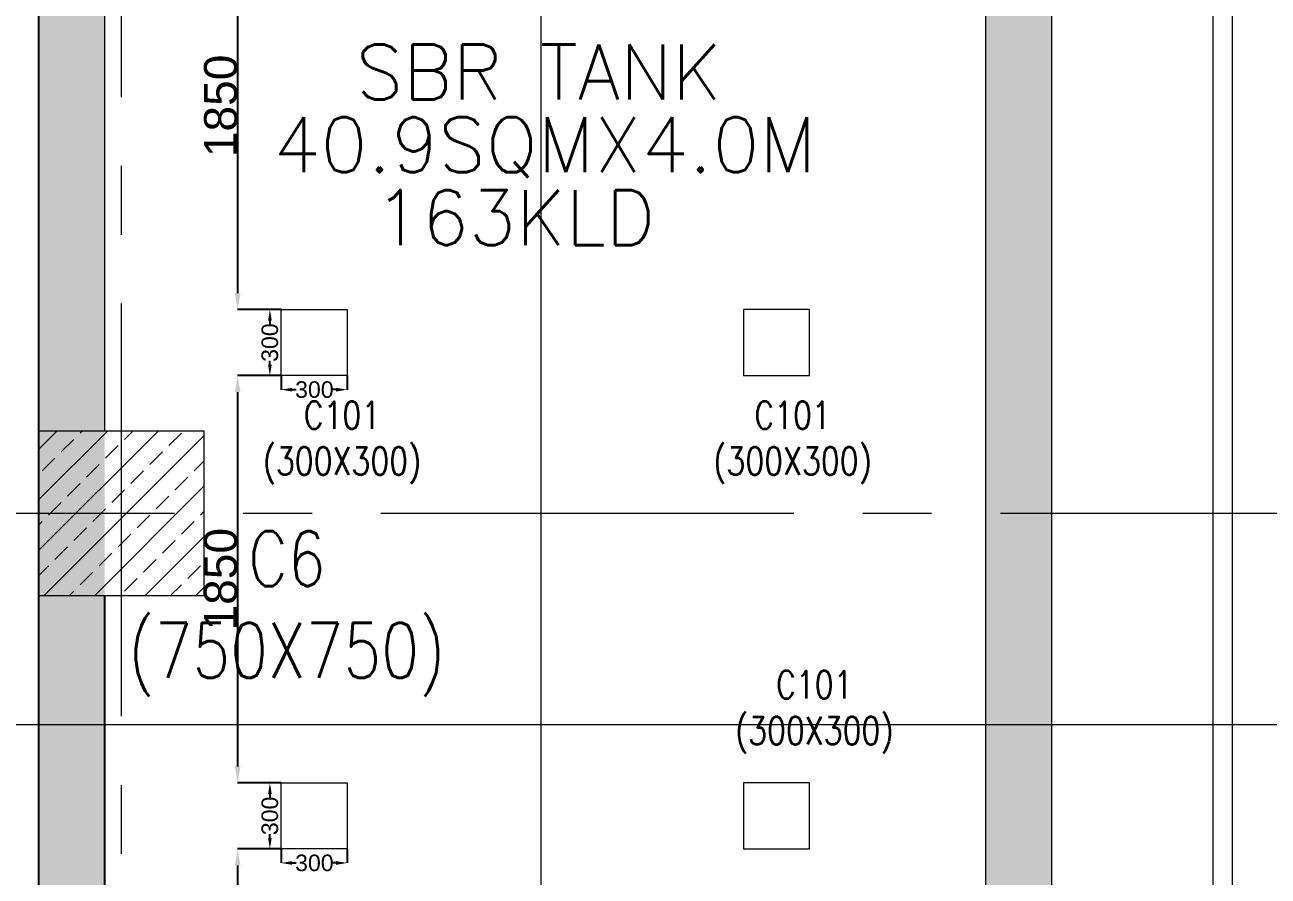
# Model space of a CAD drawing. Header units: millimetres. Extents: x -586673698 to -573385747, y -389867798 to -389752240.
# Drawn here: x -586577622 to -586571977, y -389771004 to -389767137 of the extents above; entities that cross this region are included whole.
import ezdxf

# ---------------------------------------------------------------- set-up
doc = ezdxf.new("R2010")
doc.units = ezdxf.units.MM
doc.header["$LTSCALE"] = 100
for name, pattern in [('CENTER', [2, 1.25, -0.25, 0.25, -0.25]), ('CENTER2', [1.125, 0.75, -0.125, 0.125, -0.125]), ('DASHED', [19.05, 12.7, -6.35])]:
    doc.linetypes.add(name, pattern=pattern)
for name, color, linetype, lineweight in [('A-Column', 3, 'Continuous', 9), ('BOTTOM CAP REIN', 251, 'Continuous', 15), ('columns11', 1, 'Continuous', 20)]:
    doc.layers.add(name, color=color, linetype=linetype, lineweight=lineweight)
for name, color, linetype in [('A-HATCH', 251, 'Continuous'), ('A-TEXT-ROOM-100', 4, 'Continuous'), ('AH_RETAINING WALL', 4, 'Continuous'), ('DT-PL-SHAFT', 230, 'Continuous'), ('GRIDLINE', 253, 'CENTER'), ('WALL', 4, 'Continuous')]:
    doc.layers.add(name, color=color, linetype=linetype)
doc.styles.add('Arial', font='arial.ttf')
doc.styles.add('simplex-0.8', font='simplex.shx', dxfattribs={"width": 0.8})
doc.dimstyles.new('V Mts', dxfattribs={"dimtxt": 150, "dimasz": 75, "dimexe": 0.1, "dimexo": 0, "dimgap": 0.01, "dimtad": 1, "dimdec": 0, "dimzin": 3, "dimdsep": 46, "dimtxsty": 'Arial', "dimsah": 1, "dimcen": 0.09375, "dimdle": 0.01, "dimclrd": 8, "dimclre": 8, "dimclrt": 256, "dimadec": 0, "dimazin": 0, "dimtfac": 0.7, "dimtdec": 3, "dimtofl": 0, "dimtmove": 2, "dimatfit": 3, "dimfxl": 0, "dimfrac": 1, "dimtolj": 1, "dimtzin": 0, "dimarcsym": 0})

# ---------------------------------------------------------------- blocks, each defined once
blk = doc.blocks.new('*D472')
at = {"layer": 'Defpoints', "color": 0, "ltscale": 5, "transparency": 16777216}
for p in [(-586576509.2, -389768430.6), (-586576458.5, -389768430.6), (-586576458.5, -389768730.6)]:
    blk.add_point(p, dxfattribs=at)
at = {"layer": 'DT-PL-SHAFT', "color": 8, "lineweight": -2, "ltscale": 5, "transparency": 16777216}
for p, q in [((-586576458.5, -389768430.6), (-586576509.3, -389768430.6)), ((-586576509.2, -389768480.6), (-586576509.2, -389768497.9)), ((-586576509.2, -389768680.6), (-586576509.2, -389768663.4)), ((-586576458.5, -389768730.6), (-586576509.3, -389768730.6))]:
    blk.add_line(p, q, dxfattribs=at)
at = {"layer": 'DT-PL-SHAFT', "color": 8, "ltscale": 5, "transparency": 16777216}
for points in [[(-586576517.5, -389768480.6), (-586576500.8, -389768480.6), (-586576509.2, -389768430.6)], [(-586576517.5, -389768680.6), (-586576500.8, -389768680.6), (-586576509.2, -389768730.6)]]:
    blk.add_solid(points, dxfattribs=at)
at = {"layer": 'DT-PL-SHAFT', "ltscale": 5, "transparency": 16777216, "insert": (-586576509.2, -389768580.6), "char_height": 75, "attachment_point": 5, "rotation": 90, "style": 'Arial'}
blk.add_mtext('\\A1;300', dxfattribs=at)
blk = doc.blocks.new('*D473')
at = {"layer": 'Defpoints', "color": 0, "ltscale": 5, "transparency": 16777216}
for p in [(-586576458.5, -389768730.6), (-586576158.5, -389768730.6), (-586576458.5, -389768794.5)]:
    blk.add_point(p, dxfattribs=at)
at = {"layer": 'DT-PL-SHAFT', "color": 8, "lineweight": -2, "ltscale": 5, "transparency": 16777216}
for p, q in [((-586576458.5, -389768730.6), (-586576458.5, -389768794.6)), ((-586576158.5, -389768730.6), (-586576158.5, -389768794.6)), ((-586576408.5, -389768794.5), (-586576389.9, -389768794.5)), ((-586576208.5, -389768794.5), (-586576224.5, -389768794.5))]:
    blk.add_line(p, q, dxfattribs=at)
at = {"layer": 'DT-PL-SHAFT', "color": 8, "ltscale": 5, "transparency": 16777216}
for points in [[(-586576408.5, -389768786.2), (-586576408.5, -389768802.9), (-586576458.5, -389768794.5)], [(-586576208.5, -389768786.2), (-586576208.5, -389768802.9), (-586576158.5, -389768794.5)]]:
    blk.add_solid(points, dxfattribs=at)
at = {"layer": 'DT-PL-SHAFT', "ltscale": 5, "transparency": 16777216, "insert": (-586576307.2, -389768794.5), "char_height": 75, "attachment_point": 5, "style": 'Arial'}
blk.add_mtext('\\A1;300', dxfattribs=at)
blk = doc.blocks.new('*D474')
at = {"layer": 'Defpoints', "color": 0, "ltscale": 5, "transparency": 16777216}
for p in [(-586576509.2, -389770580.6), (-586576458.5, -389770580.6), (-586576458.5, -389770880.6)]:
    blk.add_point(p, dxfattribs=at)
at = {"layer": 'DT-PL-SHAFT', "color": 8, "lineweight": -2, "ltscale": 5, "transparency": 16777216}
for p, q in [((-586576458.5, -389770580.6), (-586576509.3, -389770580.6)), ((-586576509.2, -389770630.6), (-586576509.2, -389770647.9)), ((-586576509.2, -389770830.6), (-586576509.2, -389770813.4)), ((-586576458.5, -389770880.6), (-586576509.3, -389770880.6))]:
    blk.add_line(p, q, dxfattribs=at)
at = {"layer": 'DT-PL-SHAFT', "color": 8, "ltscale": 5, "transparency": 16777216}
for points in [[(-586576517.5, -389770630.6), (-586576500.8, -389770630.6), (-586576509.2, -389770580.6)], [(-586576517.5, -389770830.6), (-586576500.8, -389770830.6), (-586576509.2, -389770880.6)]]:
    blk.add_solid(points, dxfattribs=at)
at = {"layer": 'DT-PL-SHAFT', "ltscale": 5, "transparency": 16777216, "insert": (-586576509.2, -389770730.6), "char_height": 75, "attachment_point": 5, "rotation": 90, "style": 'Arial'}
blk.add_mtext('\\A1;300', dxfattribs=at)
blk = doc.blocks.new('*D475')
at = {"layer": 'Defpoints', "color": 0, "ltscale": 5, "transparency": 16777216}
for p in [(-586576458.5, -389770880.6), (-586576158.5, -389770880.6), (-586576458.5, -389770944.5)]:
    blk.add_point(p, dxfattribs=at)
at = {"layer": 'DT-PL-SHAFT', "color": 8, "lineweight": -2, "ltscale": 5, "transparency": 16777216}
for p, q in [((-586576458.5, -389770880.6), (-586576458.5, -389770944.6)), ((-586576158.5, -389770880.6), (-586576158.5, -389770944.6)), ((-586576408.5, -389770944.5), (-586576389.9, -389770944.5)), ((-586576208.5, -389770944.5), (-586576224.5, -389770944.5))]:
    blk.add_line(p, q, dxfattribs=at)
at = {"layer": 'DT-PL-SHAFT', "color": 8, "ltscale": 5, "transparency": 16777216}
for points in [[(-586576408.5, -389770936.2), (-586576408.5, -389770952.9), (-586576458.5, -389770944.5)], [(-586576208.5, -389770936.2), (-586576208.5, -389770952.9), (-586576158.5, -389770944.5)]]:
    blk.add_solid(points, dxfattribs=at)
at = {"layer": 'DT-PL-SHAFT', "ltscale": 5, "transparency": 16777216, "insert": (-586576307.2, -389770944.5), "char_height": 75, "attachment_point": 5, "style": 'Arial'}
blk.add_mtext('\\A1;300', dxfattribs=at)
blk = doc.blocks.new('*D476')
at = {"layer": 'Defpoints', "color": 0, "ltscale": 5, "transparency": 16777216}
for p in [(-586576458.5, -389766580.6, -12.3), (-586576655.5, -389768430.6), (-586576458.5, -389768430.6, -12.3)]:
    blk.add_point(p, dxfattribs=at)
at = {"layer": 'DT-PL-SHAFT', "color": 8, "lineweight": -2, "ltscale": 5, "transparency": 16777216}
for p, q in [((-586576458.5, -389766580.6), (-586576655.6, -389766580.6)), ((-586576655.5, -389766655.6), (-586576655.5, -389768355.6)), ((-586576458.5, -389768430.6), (-586576655.6, -389768430.6))]:
    blk.add_line(p, q, dxfattribs=at)
at = {"layer": 'DT-PL-SHAFT', "color": 8, "ltscale": 5, "transparency": 16777216}
for points in [[(-586576668, -389766655.6), (-586576643, -389766655.6), (-586576655.5, -389766580.6)], [(-586576668, -389768355.6), (-586576643, -389768355.6), (-586576655.5, -389768430.6)]]:
    blk.add_solid(points, dxfattribs=at)
at = {"layer": 'DT-PL-SHAFT', "lineweight": 13, "ltscale": 5, "transparency": 16777216, "insert": (-586576732.1, -389767505.6), "char_height": 150, "attachment_point": 5, "rotation": 90, "style": 'Arial'}
blk.add_mtext('\\A1;1850', dxfattribs=at)
blk = doc.blocks.new('*D477')
at = {"layer": 'Defpoints', "color": 0, "ltscale": 5, "transparency": 16777216}
for p in [(-586576458.5, -389768730.6, -12.3), (-586576655.5, -389770580.6), (-586576458.5, -389770580.6, -24.7)]:
    blk.add_point(p, dxfattribs=at)
at = {"layer": 'DT-PL-SHAFT', "color": 8, "lineweight": -2, "ltscale": 5, "transparency": 16777216}
for p, q in [((-586576458.5, -389768730.6), (-586576655.6, -389768730.6)), ((-586576655.5, -389768805.6), (-586576655.5, -389770505.6)), ((-586576458.5, -389770580.6), (-586576655.6, -389770580.6))]:
    blk.add_line(p, q, dxfattribs=at)
at = {"layer": 'DT-PL-SHAFT', "color": 8, "ltscale": 5, "transparency": 16777216}
for points in [[(-586576668, -389768805.6), (-586576643, -389768805.6), (-586576655.5, -389768730.6)], [(-586576668, -389770505.6), (-586576643, -389770505.6), (-586576655.5, -389770580.6)]]:
    blk.add_solid(points, dxfattribs=at)
at = {"layer": 'DT-PL-SHAFT', "lineweight": 13, "ltscale": 5, "transparency": 16777216, "insert": (-586576732.1, -389769655.6), "char_height": 150, "attachment_point": 5, "rotation": 90, "style": 'Arial'}
blk.add_mtext('\\A1;1850', dxfattribs=at)
blk = doc.blocks.new('*D478')
at = {"layer": 'Defpoints', "color": 0, "ltscale": 5, "transparency": 16777216}
for p in [(-586576458.5, -389770880.6, -24.7), (-586576655.5, -389772731.1), (-586576458.5, -389772731.1, -12.3)]:
    blk.add_point(p, dxfattribs=at)
at = {"layer": 'DT-PL-SHAFT', "color": 8, "lineweight": -2, "ltscale": 5, "transparency": 16777216}
for p, q in [((-586576458.5, -389770880.6), (-586576655.6, -389770880.6)), ((-586576655.5, -389770955.6), (-586576655.5, -389772656.1)), ((-586576458.5, -389772731.1), (-586576655.6, -389772731.1))]:
    blk.add_line(p, q, dxfattribs=at)
at = {"layer": 'DT-PL-SHAFT', "color": 8, "ltscale": 5, "transparency": 16777216}
for points in [[(-586576668, -389770955.6), (-586576643, -389770955.6), (-586576655.5, -389770880.6)], [(-586576668, -389772656.1), (-586576643, -389772656.1), (-586576655.5, -389772731.1)]]:
    blk.add_solid(points, dxfattribs=at)
at = {"layer": 'DT-PL-SHAFT', "lineweight": 13, "ltscale": 5, "transparency": 16777216, "insert": (-586576732.1, -389771805.9), "char_height": 150, "attachment_point": 5, "rotation": 90, "style": 'Arial'}
blk.add_mtext('\\A1;1850', dxfattribs=at)

msp = doc.modelspace()

# ---------------------------------------------------------------- hatches: boundary and pattern name
at = {"layer": 'A-HATCH', "lineweight": 5}
h = msp.add_hatch(dxfattribs=at)
h.set_pattern_fill('ANSI33', color=256, scale=650, angle=360, style=0)
h.set_pattern_definition([(45, (-585114143.52, -388250724.98), (-114.904852, 114.904852), []), (45, (-585114028.62, -388250724.98), (-114.904852, 114.904852), [81.25, -40.625])])
h.paths.add_polyline_path([(-586576808.5, -389769731.1), (-586577558.5, -389769731.1), (-586577558.5, -389768981.1), (-586576808.5, -389768981.1)])
at = {"layer": 'WALL', "lineweight": 5}
h = msp.add_hatch(dxfattribs=at)
h.set_pattern_fill('AR-CONC', color=8, scale=50, angle=90)
h.set_pattern_definition([(140, (-585970881.27, -390118285.44), (31.37607, 358.63009), [37.5, -412.5]), (85, (-585970881.27, -390118285.44), (-376.09607, -69.37567), [30, -330]), (190.451444, (-585970878.65, -390118255.55), (-344.72, 289.25442), [31.8701, -350.57106]), (136.1842, (-585970981.27, -390118285.44), (82.75964, 533.62067), [56.25, -618.75]), (186.635635, (-585970974.37, -390118240.97), (-487.0593, 467.33097), [47.80517, -525.8569]), (81.18416, (-585970981.27, -390118285.44), (-487.0593, 467.33097), [45, -495]), (111, (-585970956.27, -390118235.44), (201.30945, 298.45353), [37.5, -412.5]), (56, (-585970956.27, -390118235.44), (-362.57502, 121.65767), [30, -330]), (161.451445, (-585970939.5, -390118210.57), (-161.26558, 420.11119), [31.8701, -350.57106]), (127.5, (-585970881.27, -390118285.44), (-166.446927, 6.079928), [0, -326, 0, -335, 0, -331.25]), (97.5, (-585970881.27, -390118285.44), (-197.205856, 131.53477), [0, -191, 0, -318.5, 0, -126.25]), (57.5, (-585970881.27, -390118396.94), (11.277436, 266.911218), [0, -125, 0, -390, 0, -517.5]), (47.5, (-585970881.27, -390118446.94), (-50.05249, 291.593085), [0, -162.5, 0, -259, 0, -367.5])])
h.paths.add_polyline_path([(-586566948.9, -389758163.3), (-586577558.6, -389759527.6), (-586577558.5, -389795614.5), (-586577258.5, -389795614.5), (-586577258.6, -389759691), (-586566948.9, -389758364.9)])
h = msp.add_hatch(dxfattribs=at)
h.set_pattern_fill('AR-CONC', color=8, scale=2, angle=90)
h.set_pattern_definition([(140, (655135.48, 42097.32), (31.87817108, 364.36933799), [38.1, -419.1]), (85, (655135.48, 42097.32), (-382.11369048, -70.48684285), [30.48, -335.28116834]), (190.4514447, (655138.14, 42127.7), (-350.23550382, 293.88249418), [32.3800176, -356.1804892]), (136.1842, (655033.9, 42097.32), (84.08465587, 542.15808178), [57.15, -628.65]), (186.63555761, (655040.9, 42142.5), (-494.8522492, 474.8082681), [48.5700463, -534.2712163]), (81.18415117, (655033.9, 42097.3), (-494.85224917, 474.80826813), [45.71993414, -502.91946384]), (111, (655059.28, 42148.12), (204.53039637, 303.22878254), [38.1, -419.1]), (56, (655059.28, 42148.12), (-368.37593224, 123.6040567), [30.48, -335.28]), (161.451445, (655076.32, 42173.4), (-163.84553777, 426.83283856), [32.3800176, -356.1798752]), (127.5, (655135.48, 42097.32), (-169.110077746, 6.1772065), [0, -331.216, 0, -340.36, 0, -336.55]), (97.5, (655135.48, 42097.32), (-200.361149636, 133.63932502), [0, -194.056, 0, -323.596, 0, -128.27]), (57.5, (655135.48, 41984.04), (11.457487985, 271.181190334), [0, -127, 0, -396.24, 0, -525.78]), (47.5, (655135.48, 41933.24), (-50.85298207, 296.25836277), [0, -165.1, 0, -263.144, 0, -373.38])])
h.paths.add_polyline_path([(-586577258.6, -389761180.6), (-586569958.7, -389761180.6), (-586569958.7, -389761480.6), (-586577258.6, -389761480.6)])
h.paths.add_polyline_path([(-586569658.7, -389761180.6), (-586569958.7, -389761180.6), (-586569958.7, -389793031.3), (-586569658.7, -389793031.3)])
h.paths.add_polyline_path([(-586573258.7, -389765180.6), (-586569958.7, -389765180.6), (-586569958.7, -389765480.6), (-586573258.7, -389765480.6)])
h.paths.add_polyline_path([(-586572958.7, -389777781.1), (-586573258.7, -389777781.1), (-586573258.7, -389765531.3), (-586572958.7, -389765531.3)])
h.paths.add_polyline_path([(-586573258.7, -389765480.6), (-586577258.5, -389765480.6), (-586577258.5, -389765180.6), (-586573258.7, -389765180.6)])
h.paths.add_polyline_path([(-586575158.7, -389773831.1), (-586575458.7, -389773831.1), (-586575458.7, -389777781.1), (-586575158.7, -389777781.1)])
h.paths.add_polyline_path([(-586577258.5, -389773831.1), (-586575458.7, -389773831.1), (-586575458.7, -389774131.1), (-586577258.5, -389774131.1)])
h.paths.add_polyline_path([(-586577258.5, -389778081.1), (-586569958.7, -389778081.1), (-586569958.7, -389777781.1), (-586577258.5, -389777781.1)])
h.paths.add_polyline_path([(-586577258.5, -389787031.1), (-586569958.7, -389787031.1), (-586569958.7, -389787330.8), (-586577258.5, -389787330.8)])
h.paths.add_polyline_path([(-586574708.4, -389787330.8), (-586574408.4, -389787330.8), (-586574408.4, -389793031.3), (-586574708.4, -389793031.3)])
h.paths.add_polyline_path([(-586577258.5, -389793031.3), (-586569658.7, -389793031.3), (-586569658.7, -389793331.3), (-586577258.5, -389793331.3)])

# ---------------------------------------------------------------- linework, layer by layer
at = {"layer": 'A-Column', "elevation": -301}
msp.add_lwpolyline([(-586576808.5, -389769731.1), (-586577558.5, -389769731.1), (-586577558.5, -389768981.1), (-586576808.5, -389768981.1)], close=True, dxfattribs=at)
at = {"layer": 'AH_RETAINING WALL'}
for p, q in [((-586577558.5, -389795614.5, -292.2), (-586577558.6, -389759527.6, -292.2)), ((-586577558.5, -389795614.5, -292.2), (-586577558.6, -389759527.6, -292.2)), ((-586577258.5, -389783581.1, -299.3), (-586577258.6, -389769731.1, -292.2))]:
    msp.add_line(p, q, dxfattribs=at)
at = {"layer": 'BOTTOM CAP REIN', "color": 1, "lineweight": 15, "ltscale": 25}
for p, q in [((-586572139.9, -389757941.6, -283), (-586572139.9, -389778055.2, -1542)), ((-586572229, -389758022.1, -282.7), (-586572229, -389777974.7, -273.3))]:
    msp.add_line(p, q, dxfattribs=at)
at = {"layer": 'columns11', "ltscale": 0.5}
for points, elevation in [([(-586576458.5, -389768430.6), (-586576158.5, -389768430.6), (-586576158.5, -389768730.6), (-586576458.5, -389768730.6)], -307.2), ([(-586574058.7, -389768430.6), (-586574358.7, -389768430.6), (-586574358.7, -389768730.6), (-586574058.7, -389768730.6)], -307.2), ([(-586576458.5, -389770580.6), (-586576158.5, -389770580.6), (-586576158.5, -389770880.6), (-586576458.5, -389770880.6)], -319.6), ([(-586574058.7, -389770580.6), (-586574358.7, -389770580.6), (-586574358.7, -389770880.6), (-586574058.7, -389770880.6)], -319.6)]:
    msp.add_lwpolyline(points, close=True, dxfattribs=dict(at, elevation=elevation))
at = {"layer": 'DT-PL-SHAFT', "color": 8, "linetype": 'DASHED', "lineweight": 13, "ltscale": 50}
msp.add_line((-586575278.3, -389795486.7, -319.1), (-586575278.3, -389756960.6, -319.1), dxfattribs=at)
at = {"layer": 'DT-PL-SHAFT', "color": 1, "lineweight": 13, "ltscale": 5, "elevation": -291.8}
for points in [[(-586573258.6, -389777781.1), (-586573258.7, -389765480.6)], [(-586572958.7, -389777781.1), (-586572958.7, -389765480.6)]]:
    msp.add_lwpolyline(points, dxfattribs=at)
at = {"layer": 'DT-PL-SHAFT', "color": 8, "linetype": 'DASHED', "lineweight": 13, "ltscale": 50, "elevation": -315.8}
msp.add_lwpolyline([(-586567981.9, -389770317.5), (-586579567.7, -389770317.5)], dxfattribs=at)
at = {"layer": 'GRIDLINE', "color": 117, "linetype": 'CENTER2', "lineweight": 5, "ltscale": 25}
for p, q in [((-586577183.5, -389795590.6, -302.8), (-586577183.5, -389755720.8, -302.8)), ((-586581629.9, -389769356.1, -301), (-586564499.4, -389769356.1, -301))]:
    msp.add_line(p, q, dxfattribs=at)
at = {"layer": 'WALL', "color": 8, "lineweight": 5}
msp.add_line((-586577258.6, -389768981.1, -301), (-586577258.6, -389760880.8, -287.5), dxfattribs=at)

# ---------------------------------------------------------------- texts
at = {"layer": 'A-TEXT-ROOM-100', "linetype": 'ByBlock', "lineweight": 9, "style": 'simplex-0.8'}
for s, p in [('SBR TANK', (-586576118.8, -389767476.2, -294.5)), ('40.9SQMX4.0M', (-586576493.7, -389767807.1, -294.5)), ('163KLD', (-586576034.4, -389768137.9, -294.5))]:
    msp.add_text(s, height=250, dxfattribs=at).set_placement(p)
at = {"layer": 'A-TEXT-ROOM-100', "linetype": 'ByBlock', "lineweight": 9, "attachment_point": 2, "style": 'simplex-0.8'}
for s, insert, char_height, width in [('C101\\P(300X300)', (-586576181.7, -389768847.9, -294.9), 125, 1775.838), ('C101\\P(300X300)', (-586574136.4, -389768847.9, -294.9), 125, 1775.838), ('C6\\P(750X750)', (-586576432.1, -389769437.5, -301), 250, 3251.675), ('C101\\P(300X300)', (-586574037.8, -389770072.4, -313.4), 125, 1775.838)]:
    msp.add_mtext(s, dxfattribs=dict(at, insert=insert, char_height=char_height, width=width))

# ---------------------------------------------------------------- dimensions: what is measured, and where the dimension line sits
at = {"layer": 'DT-PL-SHAFT', "color": 1, "lineweight": 13, "ltscale": 5}
for p1, p2, distance, picture, middle in [((-586576458.5, -389766580.6, -307.2), (-586576458.5, -389768430.6, -307.2), -197, '*D476', (-586576732.1, -389767505.6, -294.9)), ((-586576458.5, -389768730.6, -307.2), (-586576458.5, -389770580.6, -319.6), -197, '*D477', (-586576732.1, -389769655.6, -294.9)), ((-586576458.5275, -389770880.6412, -319.5688), (-586576458.5275, -389772731.0874, -307.2211), -197.0081, '*D478', (-586576732.1315, -389771805.8643, -294.8734))]:
    dim = msp.add_aligned_dim(p1=p1, p2=p2, distance=distance, dimstyle='V Mts', dxfattribs=at)
    dim.commit()
    dim.dimension.update_dxf_attribs({"geometry": picture, "text_midpoint": middle})
at = {"layer": 'DT-PL-SHAFT', "color": 2, "ltscale": 5}
for base, p1, p2, angle, picture, middle in [((-586576509.2, -389768430.6, -307.2), (-586576458.5, -389768730.6, -307.2), (-586576458.5, -389768430.6, -307.2), 90, '*D472', (-586576509.2, -389768580.6, -307.2)), ((-586576458.5, -389768794.5, -307.2), (-586576158.5, -389768730.6, -307.2), (-586576458.5, -389768730.6, -307.2), 180, '*D473', (-586576307.2, -389768794.5, -307.2)), ((-586576509.2, -389770580.6, -319.6), (-586576458.5, -389770880.6, -319.6), (-586576458.5, -389770580.6, -319.6), 90, '*D474', (-586576509.2, -389770730.6, -319.6)), ((-586576458.5, -389770944.5, -319.6), (-586576158.5, -389770880.6, -319.6), (-586576458.5, -389770880.6, -319.6), 180, '*D475', (-586576307.2, -389770944.5, -319.6))]:
    dim = msp.add_linear_dim(base=base, p1=p1, p2=p2, angle=angle, dimstyle='V Mts', override={"dimtxt": 75, "dimasz": 50}, dxfattribs=at)
    dim.commit()
    dim.dimension.update_dxf_attribs({"geometry": picture, "text_midpoint": middle, "dimtype": 161})

doc.saveas('drawing.dxf')
